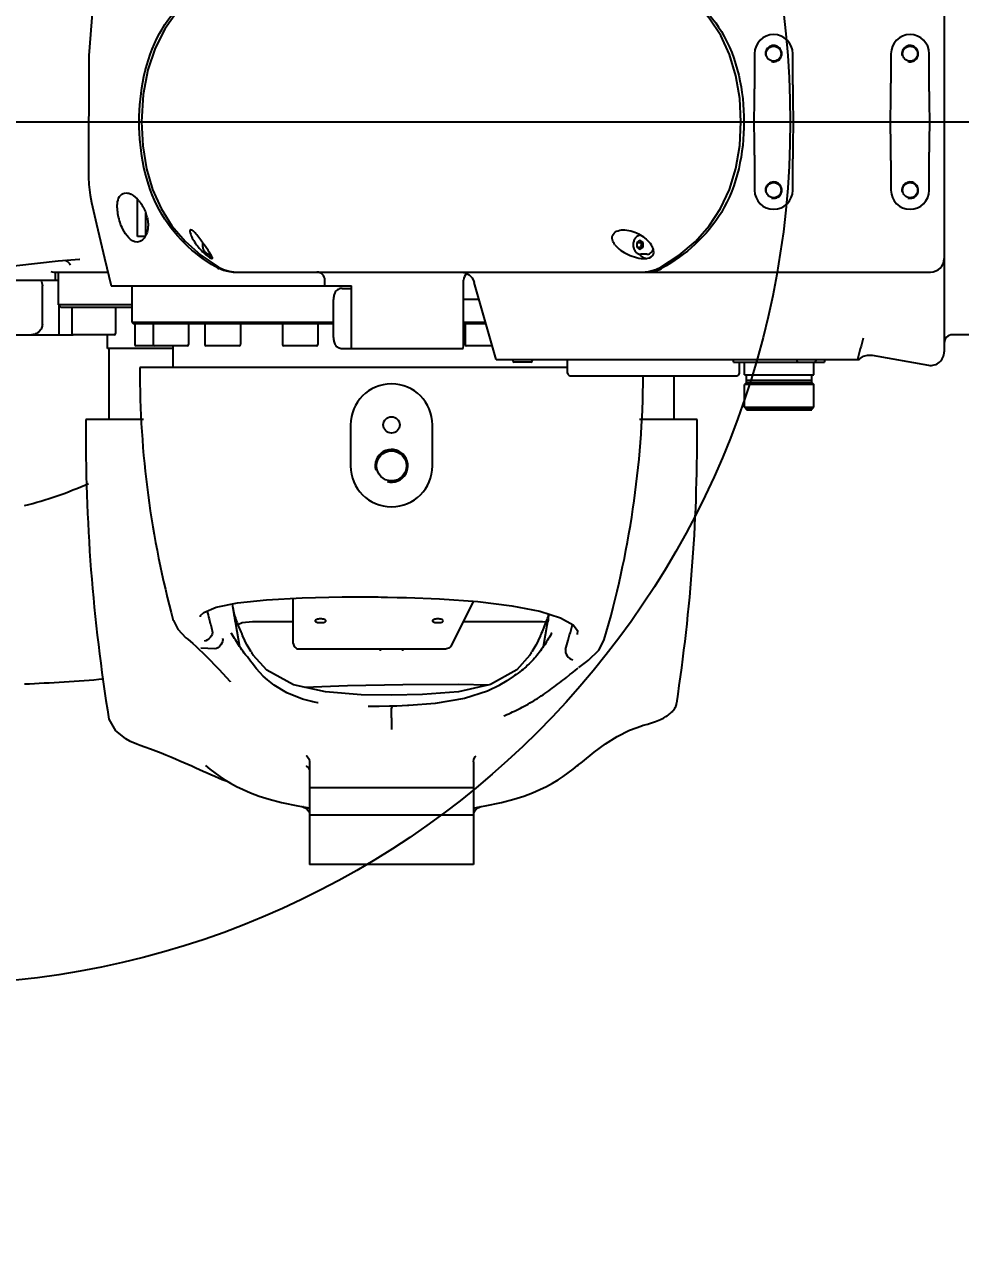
# Model space of a CAD drawing. Header units: millimetres. Extents: x 5828 to 7155, y 123 to 421.
# Drawn here: x 6897.69 to 6909.12, y 189.61 to 204.51 of the extents above; entities that cross this region are included whole.
import ezdxf

# ---------------------------------------------------------------- set-up
doc = ezdxf.new("R2010")
doc.units = ezdxf.units.MM
doc.linetypes.add('CENTER', pattern=[0.6, 0.375, -0.075, 0.075, -0.075])
for name, color, linetype in [('中心线', 7, 'Continuous'), ('外形图', 7, 'Continuous'), ('尺寸标注', 7, 'Continuous'), ('运动范围', 7, 'Continuous')]:
    doc.layers.add(name, color=color, linetype=linetype)
doc.styles.add('微软雅黑', font='msyh.ttc', dxfattribs={"height": 2})
doc.dimstyles.new('尺寸标注_1_30比例', dxfattribs={"dimtxt": 2.1, "dimasz": 1.7, "dimexe": 0.5, "dimexo": 0.4, "dimgap": 0.5, "dimtad": 1, "dimdec": 1, "dimlfac": 30, "dimdsep": 46, "dimtxsty": '微软雅黑', "dimcen": 0.09, "dimadec": 0, "dimazin": 0, "dimtp": 0.01, "dimtm": 0.01, "dimtfac": 1, "dimtdec": 1, "dimtofl": 0, "dimtmove": 0, "dimatfit": 3, "dimfxl": 1, "dimtolj": 1, "dimarcsym": 0})

# ---------------------------------------------------------------- blocks, each defined once
blk = doc.blocks.new('*D1105')
at = {"layer": 'Defpoints', "color": 0}
for p in [(6882.138, 236.812), (6827.413, 215.53), (6896.579, 203.334), (6896.579, 203.334), (6955.912, 203.334)]:
    blk.add_point(p, dxfattribs=at)
at = {"layer": '尺寸标注', "color": 0, "lineweight": -2}
blk.add_arc((6896.579, 203.334), 36.459, 2.6718, 167.3282, dxfattribs=at)
at = {"layer": '尺寸标注', "color": 0}
for points in [[(6860.73, 211.388), (6861.285, 211.277), (6860.673, 209.666)], [(6932.716, 205.027), (6933.282, 205.041), (6933.038, 203.334)]]:
    blk.add_solid(points, dxfattribs=at)
at = {"layer": '尺寸标注', "color": 0, "insert": (6904.297, 240.594), "char_height": 2, "attachment_point": 5, "rotation": 348.2969, "style": '微软雅黑'}
blk.add_mtext('\\A1;{\\H1.05x;+\\A1;170%%d}', dxfattribs=at)
blk = doc.blocks.new('*D1106')
at = {"layer": 'Defpoints', "color": 0}
for p in [(6896.587, 203.327), (6896.587, 203.327), (6966.82, 203.327), (6827.421, 191.131), (6882.142, 169.839)]:
    blk.add_point(p, dxfattribs=at)
at = {"layer": '尺寸标注', "color": 0, "lineweight": -2}
blk.add_arc((6896.587, 203.327), 36.471, 192.6709, 357.3291, dxfattribs=at)
at = {"layer": '尺寸标注', "color": 0}
for points in [[(6933.302, 201.621), (6932.735, 201.634), (6933.058, 203.327)], [(6861.282, 195.383), (6860.726, 195.271), (6860.67, 196.994)]]:
    blk.add_solid(points, dxfattribs=at)
at = {"layer": '尺寸标注', "color": 0, "insert": (6905.461, 169.594), "char_height": 2, "attachment_point": 5, "rotation": 14.7379, "style": '微软雅黑'}
blk.add_mtext('\\A1;{\\H1.05x;-\\A1;170%%d}', dxfattribs=at)

msp = doc.modelspace()

# ---------------------------------------------------------------- linework, layer by layer
msp.add_circle((6896.507, 203.322), 10.5366)
at = {"layer": '中心线', "linetype": 'CENTER', "ltscale": 50}
msp.add_line((6896.507, 203.322), (6966.7404, 203.322), dxfattribs=at)
at = {"layer": '外形图', "linetype": 'Continuous'}
for p, q in [((6908.9237, 207.7219), (6908.9237, 200.5156)), ((6906.607, 204.1553), (6906.607, 203.726)), ((6907.0737, 203.7734), (6907.0737, 204.1553)), ((6908.2737, 204.1553), (6908.2737, 203.7943)), ((6908.7404, 203.6925), (6908.7404, 204.1553)), ((6906.607, 202.918), (6906.607, 202.4887)), ((6907.0737, 202.4887), (6907.0737, 202.8706)), ((6908.2737, 202.8497), (6908.2737, 202.4887)), ((6908.7404, 202.4887), (6908.7404, 202.9514)), ((6898.4716, 202.6461), (6898.4716, 202.6461)), ((6899.0737, 201.922), (6899.0737, 202.3749)), ((6899.1737, 201.939), (6899.1737, 202.2078)), ((6899.1638, 201.922), (6899.0737, 201.922)), ((6905.2072, 201.8797), (6905.1689, 201.8509)), ((6905.1689, 201.8509), (6905.1689, 201.7931)), ((6905.1689, 201.8509), (6905.2246, 201.8509)), ((6905.1689, 201.7931), (6905.2072, 201.7642)), ((6905.1689, 201.7931), (6905.2246, 201.7931)), ((6905.2455, 201.8509), (6905.2072, 201.8797)), ((6905.2072, 201.7642), (6905.2455, 201.7931)), ((6905.235, 201.8587), (6905.2246, 201.8509)), ((6905.2246, 201.8509), (6905.2246, 201.7931)), ((6905.2246, 201.7931), (6905.235, 201.7852)), ((6905.2455, 201.7931), (6905.2455, 201.8509)), ((6896.8904, 201.4908), (6898.1015, 201.6254)), ((6898.1015, 201.6254), (6898.3642, 201.6444)), ((6898.3642, 201.6444), (6898.3655, 201.6445)), ((6899.965, 201.7053), (6899.9577, 201.7053)), ((6905.2929, 201.7053), (6905.2179, 201.7053)), ((6898.0488, 201.4887), (6898.7101, 201.4887)), ((6898.0749, 201.488), (6898.0758, 201.4887)), ((6900.2094, 201.4956), (6900.2908, 201.4887)), ((6900.2621, 201.4887), (6900.2908, 201.4887)), ((6900.2908, 201.4887), (6905.2258, 201.4887)), ((6905.2258, 201.4887), (6905.3117, 201.4959)), ((6905.2258, 201.4887), (6908.757, 201.4887)), ((6905.3117, 201.4959), (6905.401, 201.5199)), ((6905.401, 201.5199), (6905.4649, 201.5499)), ((6897.1742, 201.3887), (6898.1078, 201.3887)), ((6897.9096, 200.8553), (6897.9096, 201.322)), ((6898.107, 201.0887), (6898.107, 201.3887)), ((6898.7519, 201.322), (6901.6862, 201.322)), ((6899.007, 200.872), (6899.007, 201.322)), ((6901.3609, 201.322), (6901.3609, 201.3887)), ((6901.6862, 200.5887), (6901.6862, 201.322)), ((6903.0533, 200.5887), (6903.0533, 201.3887)), ((6903.4538, 200.422), (6903.1846, 201.3613)), ((6901.5701, 201.2887), (6901.6862, 201.2887)), ((6898.107, 201.0887), (6898.1404, 201.0553)), ((6899.007, 201.0887), (6898.107, 201.0887)), ((6898.1095, 201.0887), (6898.1095, 200.722)), ((6899.007, 201.0553), (6898.1404, 201.0553)), ((6898.2687, 201.0553), (6898.2687, 200.7387)), ((6898.8021, 201.0553), (6898.8021, 200.7387)), ((6901.4661, 200.6887), (6901.4661, 201.1553)), ((6901.6862, 200.6887), (6901.6862, 201.1553)), ((6903.2436, 201.1553), (6903.0533, 201.1553)), ((6899.007, 200.872), (6899.0237, 200.8553)), ((6901.4661, 200.872), (6899.007, 200.872)), ((6901.4661, 200.8553), (6899.0237, 200.8553)), ((6899.0404, 200.8553), (6899.0404, 200.6053)), ((6899.2624, 200.8553), (6899.2624, 200.6053)), ((6899.6957, 200.8553), (6899.6957, 200.6053)), ((6899.8947, 200.8553), (6899.8947, 200.6053)), ((6900.328, 200.8553), (6900.328, 200.6053)), ((6900.8409, 200.8553), (6900.8409, 200.6053)), ((6901.2742, 200.8553), (6901.2742, 200.6053)), ((6903.3248, 200.872), (6903.0533, 200.872)), ((6903.3296, 200.8553), (6903.0533, 200.8553)), ((6903.0732, 200.8553), (6903.0732, 200.6053)), ((6897.3054, 200.722), (6897.7764, 200.722)), ((6897.7764, 200.722), (6898.2868, 200.722)), ((6898.7854, 200.722), (6898.2854, 200.722)), ((6898.707, 200.5553), (6898.707, 200.722)), ((6899.6791, 200.5887), (6899.057, 200.5887)), ((6899.507, 200.322), (6899.507, 200.5887)), ((6900.3113, 200.5887), (6899.9113, 200.5887)), ((6901.2576, 200.5887), (6900.8576, 200.5887)), ((6903.0476, 200.5553), (6903.0533, 200.5887)), ((6903.406, 200.5887), (6903.0899, 200.5887)), ((6909.257, 200.722), (6909.0237, 200.722)), ((6899.507, 200.5553), (6898.707, 200.5553)), ((6898.7237, 199.6887), (6898.7237, 200.5553)), ((6901.5701, 200.5553), (6901.6869, 200.5553)), ((6901.6869, 200.5553), (6903.0474, 200.5553)), ((6907.8855, 200.422), (6907.8977, 200.4341)), ((6908.0418, 200.4737), (6908.7313, 200.3509)), ((6904.3237, 200.322), (6899.0993, 200.322)), ((6903.4538, 200.422), (6907.8847, 200.422)), ((6903.657, 200.422), (6903.657, 200.4053)), ((6903.8737, 200.3887), (6903.6737, 200.3887)), ((6903.8904, 200.422), (6903.8904, 200.4053)), ((6904.3237, 200.2553), (6904.3237, 200.422)), ((6906.352, 200.3887), (6906.352, 200.422)), ((6906.352, 200.3887), (6907.462, 200.3887)), ((6906.4237, 200.2553), (6906.4237, 200.3887)), ((6906.4837, 200.232), (6906.4837, 200.3887)), ((6907.1237, 200.422), (6907.1237, 200.4053)), ((6907.3304, 200.232), (6907.3304, 200.3887)), ((6907.357, 200.422), (6907.357, 200.4053)), ((6907.462, 200.422), (6907.462, 200.3887)), ((6904.357, 200.222), (6906.3904, 200.222)), ((6905.6237, 199.6887), (6905.6237, 200.222)), ((6906.4837, 200.232), (6907.3304, 200.232)), ((6906.5087, 200.1387), (6906.4837, 200.1137)), ((6906.5087, 200.1387), (6906.5087, 200.232)), ((6906.5087, 200.1387), (6907.3054, 200.1387)), ((6906.5135, 200.1677), (6907.3006, 200.1677)), ((6907.3054, 200.1387), (6907.3054, 200.232)), ((6907.3054, 200.1387), (6907.3304, 200.1137)), ((6906.4837, 199.8387), (6906.4837, 200.1137)), ((6907.3304, 200.1137), (6906.4837, 200.1137)), ((6907.3304, 199.8387), (6907.3304, 200.1137)), ((6906.5004, 199.822), (6906.4837, 199.8387)), ((6906.4837, 199.8387), (6907.3304, 199.8387)), ((6907.3137, 199.822), (6907.3304, 199.8387)), ((6899.1468, 199.6887), (6898.4406, 199.6887)), ((6905.9068, 199.6887), (6905.2007, 199.6887)), ((6906.5004, 199.822), (6907.3137, 199.822)), ((6906.5087, 199.8053), (6906.5087, 199.822)), ((6906.5087, 199.8053), (6907.3054, 199.8053)), ((6907.3054, 199.8053), (6907.3054, 199.822)), ((6901.6737, 199.622), (6901.6737, 199.122)), ((6902.6737, 199.122), (6902.6737, 199.622)), ((6900.9737, 196.9506), (6900.9737, 197.5051)), ((6902.1019, 197.5178), (6902.1236, 197.5174)), ((6902.1236, 197.5174), (6902.2417, 197.515)), ((6903.1741, 197.4673), (6902.9, 196.9207)), ((6900.2359, 197.4058), (6900.2326, 197.4358)), ((6900.3208, 196.9111), (6900.2359, 197.4058)), ((6904.0955, 197.3127), (6904.0267, 196.9114)), ((6899.5093, 197.2351), (6899.5094, 197.2345)), ((6900.2958, 197.1856), (6900.3495, 197.2074)), ((6900.3495, 197.2074), (6900.4748, 197.222)), ((6900.4748, 197.222), (6900.9737, 197.222)), ((6903.0511, 197.222), (6904.0195, 197.222)), ((6904.0195, 197.222), (6904.0641, 197.2177)), ((6899.6638, 197.0231), (6899.6634, 197.0235)), ((6904.7711, 196.9988), (6904.7716, 197.0003)), ((6899.7483, 196.9518), (6899.785, 196.9182)), ((6899.785, 196.9182), (6899.9101, 196.7969)), ((6899.9307, 196.8924), (6899.8468, 196.8968)), ((6900.016, 196.8879), (6899.9307, 196.8924)), ((6901.0404, 196.8839), (6901.0404, 196.8879)), ((6902.8404, 196.8839), (6901.0404, 196.8839)), ((6902.0404, 196.8639), (6902.0404, 196.8839)), ((6902.307, 196.8839), (6902.307, 196.8639)), ((6902.8404, 196.8839), (6902.8404, 196.8879)), ((6900.4726, 196.8303), (6900.4664, 196.8398)), ((6900.4724, 196.711), (6900.4719, 196.7117)), ((6900.524, 196.6446), (6900.4725, 196.711)), ((6900.6509, 196.6264), (6900.4853, 196.8118)), ((6903.8622, 196.8118), (6903.7031, 196.6319)), ((6903.8686, 196.821), (6903.8623, 196.8117)), ((6903.8748, 196.8303), (6903.8686, 196.821)), ((6903.881, 196.8398), (6903.8748, 196.8303)), ((6904.493, 196.6827), (6904.5574, 196.7318)), ((6904.5574, 196.7318), (6904.5809, 196.7499)), ((6904.5802, 196.7494), (6904.5809, 196.7499)), ((6900.975, 196.4487), (6900.6509, 196.6264)), ((6903.7031, 196.6319), (6903.3808, 196.4517)), ((6904.31, 196.5389), (6904.3528, 196.5731)), ((6904.3528, 196.5731), (6904.3743, 196.5903)), ((6904.4398, 196.6412), (6904.4541, 196.6519)), ((6904.4619, 196.658), (6904.493, 196.6827)), ((6900.202, 196.4882), (6900.2046, 196.4853)), ((6900.6587, 196.5066), (6900.6586, 196.5067)), ((6900.7414, 196.4415), (6900.6586, 196.5067)), ((6901.1138, 196.4173), (6901.6344, 196.4386)), ((6901.6344, 196.4386), (6902.3135, 196.4523)), ((6903.4949, 196.4446), (6903.3465, 196.3707)), ((6903.4945, 196.4444), (6903.4949, 196.4446)), ((6903.6614, 196.5506), (6903.6608, 196.5502)), ((6904.2459, 196.488), (6904.2673, 196.5049)), ((6901.2014, 196.2425), (6901.2013, 196.2425)), ((6901.2762, 196.2285), (6901.2753, 196.2286)), ((6902.1487, 196.1858), (6902.0216, 196.1828)), ((6902.171, 196.1864), (6902.1487, 196.1858)), ((6902.1912, 196.187), (6902.1711, 196.1865)), ((6902.2391, 196.1888), (6902.1912, 196.187)), ((6905.6554, 196.2183), (6905.6555, 196.2188)), ((6905.6555, 196.2188), (6905.6556, 196.2197)), ((6905.6556, 196.2197), (6905.6563, 196.2238)), ((6905.6564, 196.2241), (6905.6563, 196.2238)), ((6898.7219, 196.0294), (6898.8018, 195.884)), ((6898.722, 196.0286), (6898.7219, 196.0294)), ((6902.1737, 196.046), (6902.1737, 195.9035)), ((6903.5435, 196.0683), (6903.5584, 196.0745)), ((6905.3041, 195.9692), (6905.3119, 195.9714)), ((6898.8018, 195.884), (6898.9221, 195.7924)), ((6898.9232, 195.7918), (6898.9221, 195.7924)), ((6899.0634, 195.7252), (6899.1058, 195.7091)), ((6899.1058, 195.7091), (6899.1052, 195.7093)), ((6904.447, 195.4615), (6904.5042, 195.5083)), ((6899.7822, 195.4354), (6899.8721, 195.3947)), ((6899.8721, 195.3947), (6899.9222, 195.372)), ((6899.902, 195.4604), (6899.9021, 195.4604)), ((6901.1501, 195.4448), (6901.1679, 195.415)), ((6901.1737, 195.5069), (6901.1737, 194.2553)), ((6903.1737, 195.5069), (6903.1737, 194.2553)), ((6904.3914, 195.4169), (6904.4454, 195.4604)), ((6904.4454, 195.4604), (6904.4533, 195.467)), ((6900.5561, 195.0897), (6900.6779, 195.051)), ((6903.1737, 195.1887), (6901.1737, 195.1887)), ((6900.6779, 195.051), (6900.8317, 195.0103)), ((6900.8317, 195.0103), (6901.029, 194.9682)), ((6901.029, 194.9682), (6901.1186, 194.9522)), ((6901.0959, 194.9562), (6901.0909, 194.957)), ((6901.0909, 194.957), (6901.1186, 194.9522)), ((6901.0993, 194.9557), (6901.0959, 194.9562)), ((6903.2114, 194.9367), (6903.2565, 194.957)), ((6903.2288, 194.9522), (6903.3185, 194.9682)), ((6903.2288, 194.9522), (6903.2565, 194.957)), ((6903.2565, 194.957), (6903.2528, 194.9564)), ((6903.1737, 194.8553), (6901.1737, 194.8553)), ((6903.1737, 194.2553), (6901.1737, 194.2553))]:
    msp.add_line(p, q, dxfattribs=at)
for points in [[(6898.6056, 205.7853), (6898.4765, 204.1347), (6898.4716, 202.6461)], [(6900.0592, 205.094), (6899.7839, 204.9004), (6899.5696, 204.6887), (6899.4077, 204.4648), (6899.2856, 204.2239), (6899.1971, 203.9579), (6899.1414, 203.657), (6899.1222, 203.322)], [(6906.4408, 203.322), (6906.4265, 203.6062), (6906.3801, 203.8861), (6906.302, 204.1438), (6906.194, 204.3767), (6906.0547, 204.5894), (6905.8858, 204.7798), (6905.6855, 204.9503), (6905.4649, 205.0941)], [(6899.1222, 203.322), (6899.1364, 203.0315), (6899.1816, 202.7507), (6899.2564, 202.4949), (6899.3588, 202.2652), (6899.4907, 202.0549), (6899.6519, 201.8654), (6899.844, 201.6953), (6900.0592, 201.5499)], [(6905.4649, 201.5499), (6905.6849, 201.6933), (6905.8847, 201.8631), (6906.0539, 202.0536), (6906.1932, 202.2659), (6906.3012, 202.4982), (6906.3793, 202.7542), (6906.4261, 203.0338), (6906.4408, 203.322)], [(6898.4714, 202.646), (6898.4767, 202.557), (6898.4925, 202.4294), (6898.5101, 202.3376)], [(6898.5101, 202.3376), (6898.5694, 202.0743), (6898.6679, 201.657), (6898.7519, 201.322)], [(6900.0592, 201.5499), (6900.1223, 201.5195), (6900.2094, 201.4956)], [(6903.0226, 201.4887), (6903.0763, 201.4798), (6903.1229, 201.4551), (6903.1583, 201.4187), (6903.1806, 201.3749), (6903.1845, 201.3613)], [(6907.8977, 200.4341), (6907.9391, 200.4615), (6907.9856, 200.4753), (6908.0315, 200.4754), (6908.0418, 200.4737)], [(6899.8431, 197.2778), (6899.8415, 197.2949), (6899.8814, 197.3328), (6900.0313, 197.3943), (6900.2913, 197.4479), (6900.6472, 197.4869), (6901.0811, 197.511), (6901.5704, 197.5216), (6901.979, 197.5208)], [(6901.979, 197.5208), (6902.0118, 197.5203), (6902.0473, 197.5193), (6902.0822, 197.5183), (6902.1019, 197.5178)], [(6902.2417, 197.515), (6902.2603, 197.5147), (6902.2971, 197.5143), (6902.3349, 197.5137), (6902.3579, 197.5131)], [(6902.3579, 197.5131), (6902.7599, 197.4967), (6903.2286, 197.4634), (6903.6428, 197.4142), (6903.9843, 197.3483), (6904.2376, 197.2672), (6904.3903, 197.1798), (6904.4437, 197.1092), (6904.442, 197.0611)], [(6899.5094, 197.2345), (6899.5627, 197.1288), (6899.6638, 197.0231)], [(6899.6634, 197.0235), (6899.6869, 197.0039), (6899.7483, 196.9518)], [(6900.2915, 196.955), (6900.2788, 196.9751), (6900.2665, 196.9951), (6900.2544, 197.0151), (6900.2427, 197.035), (6900.2313, 197.0549), (6900.2202, 197.0748), (6900.2161, 197.0823)], [(6904.1315, 197.0824), (6904.1242, 197.0692), (6904.1136, 197.0504), (6904.1027, 197.0316), (6904.0916, 197.0128), (6904.0802, 196.994)], [(6904.5802, 196.7494), (6904.7043, 196.8723), (6904.7712, 196.999)], [(6900.3319, 196.895), (6900.3181, 196.915), (6900.3046, 196.935), (6900.2915, 196.955)], [(6900.4134, 196.7893), (6900.4076, 196.7962), (6900.3916, 196.8158), (6900.376, 196.8354), (6900.3608, 196.8552), (6900.3462, 196.8751), (6900.3319, 196.895)], [(6904.0189, 196.9), (6904.0057, 196.8814), (6903.9921, 196.8628), (6903.9782, 196.8443), (6903.964, 196.826), (6903.9495, 196.8078), (6903.9346, 196.7898), (6903.9193, 196.772), (6903.9036, 196.7543), (6903.8875, 196.7369), (6903.8709, 196.7197), (6903.8538, 196.7027), (6903.8362, 196.6859), (6903.8181, 196.6692), (6903.7993, 196.6528), (6903.7801, 196.6367), (6903.7602, 196.6207), (6903.7399, 196.6051), (6903.719, 196.5897), (6903.6975, 196.5746), (6903.6754, 196.5597), (6903.6614, 196.5506)], [(6904.0566, 196.9563), (6904.0443, 196.9375), (6904.0318, 196.9188), (6904.0189, 196.9)], [(6904.0802, 196.994), (6904.0686, 196.9752), (6904.0566, 196.9563)], [(6899.9101, 196.7969), (6900.0637, 196.6371), (6900.202, 196.4882)], [(6900.4719, 196.7117), (6900.4531, 196.7379), (6900.4134, 196.7893)], [(6900.4852, 196.8117), (6900.4788, 196.821), (6900.4726, 196.8303)], [(6900.6587, 196.5066), (6900.6079, 196.5535), (6900.524, 196.6446)], [(6904.3743, 196.5903), (6904.3959, 196.6073), (6904.4177, 196.6243), (6904.4398, 196.6412)], [(6901.2013, 196.2425), (6901.0861, 196.2735), (6900.8937, 196.35), (6900.7414, 196.4415)], [(6902.1738, 196.3232), (6901.8027, 196.3274), (6901.366, 196.3603), (6900.975, 196.4487)], [(6903.3808, 196.4517), (6902.9903, 196.3615), (6902.5537, 196.3277), (6902.1737, 196.3232)], [(6902.3135, 196.4523), (6902.9904, 196.4539), (6903.3638, 196.4478)], [(6903.6608, 196.5502), (6903.5804, 196.4979), (6903.4945, 196.4444)], [(6903.5584, 196.0745), (6903.5821, 196.0845), (6903.6057, 196.0948), (6903.6294, 196.1054), (6903.6531, 196.1163), (6903.6767, 196.1275), (6903.7003, 196.1389), (6903.7239, 196.1506), (6903.7473, 196.1625), (6903.7707, 196.1747), (6903.7941, 196.1871), (6903.8175, 196.1998), (6903.8408, 196.2128), (6903.8641, 196.2261), (6903.8873, 196.2396), (6903.9105, 196.2535), (6903.9337, 196.2677), (6903.9568, 196.2821), (6903.9798, 196.2968), (6904.0027, 196.3117), (6904.0256, 196.3269), (6904.0482, 196.3423), (6904.0708, 196.3578), (6904.0931, 196.3735), (6904.1154, 196.3894), (6904.1374, 196.4055), (6904.1593, 196.4217), (6904.1811, 196.438), (6904.2028, 196.4545), (6904.2244, 196.4712), (6904.2459, 196.488)], [(6904.2673, 196.5049), (6904.2887, 196.5219), (6904.31, 196.5389)], [(6903.3465, 196.3707), (6903.0661, 196.2797), (6902.7064, 196.2189), (6902.3851, 196.1949)], [(6901.2753, 196.2286), (6901.2133, 196.2399), (6901.2014, 196.2425)], [(6902.0216, 196.1828), (6901.9785, 196.1823), (6901.8887, 196.1828)], [(6902.3849, 196.1949), (6902.3699, 196.1942), (6902.2391, 196.1888)], [(6905.5258, 196.0603), (6905.5403, 196.0696), (6905.5539, 196.079), (6905.5666, 196.0885), (6905.5785, 196.0981), (6905.5896, 196.108), (6905.5999, 196.1181), (6905.6094, 196.1284), (6905.6181, 196.139), (6905.6261, 196.1498), (6905.6332, 196.1609), (6905.6395, 196.1723), (6905.6448, 196.1838), (6905.6493, 196.1954), (6905.6527, 196.2067), (6905.6554, 196.2183)], [(6905.228, 195.9481), (6905.2486, 195.9541), (6905.3041, 195.9692)], [(6905.3119, 195.9714), (6905.3237, 195.9748), (6905.349, 195.9825), (6905.3731, 195.9906), (6905.396, 195.9988), (6905.4178, 196.0072), (6905.4384, 196.0157)], [(6905.4384, 196.0157), (6905.458, 196.0244), (6905.4765, 196.0333), (6905.4939, 196.0422), (6905.5103, 196.0512), (6905.5258, 196.0603)], [(6904.5042, 195.5083), (6904.6472, 195.6258), (6904.7851, 195.7287), (6904.9279, 195.8179), (6905.0815, 195.8937), (6905.2295, 195.9486)], [(6898.9232, 195.7918), (6898.9749, 195.7643), (6899.0634, 195.7252)], [(6899.1052, 195.7093), (6899.16, 195.6903), (6899.2309, 195.6657), (6899.2967, 195.6414), (6899.3591, 195.6169), (6899.4193, 195.5924), (6899.4776, 195.5681), (6899.5339, 195.5443), (6899.5875, 195.5213), (6899.6384, 195.4993), (6899.6874, 195.4778), (6899.7351, 195.4566), (6899.7822, 195.4354)], [(6901.1416, 195.5775), (6901.1388, 195.579), (6901.1492, 195.5701), (6901.1672, 195.5417), (6901.1737, 195.5069)], [(6903.1737, 195.5069), (6903.1796, 195.54), (6903.1973, 195.5691), (6903.2068, 195.5778)], [(6899.9021, 195.4604), (6899.9561, 195.4168), (6900.0149, 195.3723), (6900.0755, 195.3294), (6900.139, 195.2878), (6900.2067, 195.2471), (6900.2798, 195.2073), (6900.361, 195.1677), (6900.4524, 195.1283), (6900.5561, 195.0897)], [(6899.9222, 195.372), (6899.9687, 195.3512), (6900.0151, 195.3309)], [(6901.1375, 195.4561), (6901.1372, 195.4562), (6901.1501, 195.4448)], [(6904.272, 195.3295), (6904.3327, 195.3724), (6904.3914, 195.4169)], [(6900.0151, 195.3309), (6900.0615, 195.3111), (6900.1077, 195.2922), (6900.1534, 195.2741), (6900.1759, 195.2657)], [(6903.3185, 194.9682), (6903.5158, 195.0104), (6903.6696, 195.051), (6903.7914, 195.0897), (6903.8951, 195.1284), (6903.9865, 195.1677), (6904.0677, 195.2073), (6904.1408, 195.2472)], [(6904.1408, 195.2472), (6904.2085, 195.2878), (6904.272, 195.3295)], [(6901.0909, 194.957), (6901.1361, 194.9366), (6901.1663, 194.8963)], [(6903.1737, 194.8585), (6903.1812, 194.8964), (6903.2114, 194.9367)]]:
    msp.add_lwpolyline(points, dxfattribs=at)
for centre, radius in [((6906.8404, 204.1553), 0.0917), ((6908.507, 204.1553), 0.0917), ((6906.8404, 202.4887), 0.0917), ((6908.507, 202.4887), 0.0917), ((6902.1737, 199.622), 0.1), ((6902.1737, 199.122), 0.1833)]:
    msp.add_circle(centre, radius, dxfattribs=at)
for centre, radius, start, end in [((6906.8404, 204.1553), 0.2333, 0, 180), ((6908.507, 204.1553), 0.2333, 0, 180), ((6906.8404, 204.1553), 0.1, 255, 195), ((6908.507, 204.1553), 0.1, 255, 195), ((6906.8404, 202.4887), 0.1, 255, 195), ((6908.507, 202.4887), 0.1, 255, 195), ((6898.7577, 202.0772), 0.4345, 43.33383, 44.64398), ((6898.7327, 202.0537), 0.4688, 41.32414, 43.32499), ((6906.8404, 202.4887), 0.2333, 180, 0), ((6908.507, 202.4887), 0.2333, 180, 0), ((6898.7315, 202.0521), 0.4699, 13.25659, 19.42895), ((6898.9992, 202.0198), 0.1935, 328.87872, 330.36878), ((6898.9876, 202.0263), 0.2068, 330.39959, 334.64658), ((6905.3236, 201.8472), 0.1524, 140.30862, 143.49141), ((6900.0104, 201.822), 0.146, 169.31945, 180.01713), ((6905.1116, 201.6656), 0.2799, 32.64066, 33.9793), ((6905.1335, 201.6794), 0.254, 29.24225, 32.67331), ((6900.0628, 201.7963), 0.1516, 216.46612, 220.32807), ((6899.3694, 201.3438), 0.6967, 31.44299, 31.56722), ((6900.0382, 201.7686), 0.1144, 238.96767, 241.63393), ((6905.323, 201.7963), 0.1516, 216.46612, 220.32807), ((6905.2929, 201.7541), 0.0988, 259.1027, 269.22336), ((6905.2546, 201.8148), 0.1265, 331.88008, 336.866), ((6908.757, 201.6553), 0.1667, 270, 0), ((6900.2379, 201.9065), 0.4136, 239.33961, 243.36655), ((6900.2433, 201.9171), 0.4255, 243.35915, 245.4598), ((6900.262, 201.9845), 0.4958, 265.02223, 270.00462), ((6901.2609, 201.3887), 0.1, 0, 90), ((6903.1533, 201.3887), 0.1, 125.12179, 180), ((6904.2641, 203.7121), 2.4915, 298.22206, 299.05254), ((6898.2854, 200.7387), 0.0167, 180, 270), ((6898.7854, 200.7387), 0.0167, 270, 0), ((6899.057, 200.6053), 0.0167, 180, 270), ((6899.2791, 200.6053), 0.0167, 180, 270), ((6899.6791, 200.6053), 0.0167, 270, 0), ((6899.9113, 200.6053), 0.0167, 180, 270), ((6900.3113, 200.6053), 0.0167, 270, 0), ((6900.8576, 200.6053), 0.0167, 180, 270), ((6901.2576, 200.6053), 0.0167, 270, 0), ((6903.0899, 200.6053), 0.0167, 180, 270), ((6923.6567, 196.4249), 16.2893, 164.84923, 165.79558), ((6909.0237, 200.622), 0.1, 90, 180), ((6908.757, 200.5156), 0.1667, 261.1084, 0), ((6910.7659, 200.3009), 11.6667, 179.89636, 195.23505), ((6903.6737, 200.4053), 0.0167, 180, 270), ((6903.8737, 200.4053), 0.0167, 270, 0), ((6907.1404, 200.4053), 0.0167, 180, 270), ((6907.3404, 200.4053), 0.0167, 270, 0), ((6904.357, 200.2553), 0.0333, 180, 269.99684), ((6893.5815, 200.3009), 11.6667, 343.56674, 359.61067), ((6906.3904, 200.2553), 0.0333, 270.00321, 0), ((6902.1737, 199.622), 0.5, 0, 180), ((6920.1066, 199.5135), 21.6667, 179.53679, 189.25566), ((6884.2408, 199.5135), 21.6667, 351.26779, 0.46321), ((6902.1737, 199.122), 0.2, 255, 195), ((6902.1737, 199.122), 0.5, 180, 0), ((6896.507, 203.322), 4.8333, 284.20275, 294.01873), ((6915.9332, 199.5714), 15.8468, 187.90672, 188.53306), ((6900.9008, 197.4759), 0.669, 193.78725, 196.70402), ((6903.4537, 197.4739), 0.6616, 339.61787, 345.89814), ((6888.4286, 199.5692), 15.8323, 351.46681, 351.80182), ((6911.6542, 200.2261), 12.0791, 194.24698, 194.97138), ((6900.8885, 197.4722), 0.6561, 196.70287, 200.39753), ((6903.2333, 198.3475), 3.159, 200.4551, 200.81231), ((6902.9855, 198.2501), 2.8927, 200.75363, 203.888), ((6901.4797, 198.1998), 2.7647, 336.09567, 337.95688), ((6901.1664, 198.3274), 3.103, 337.94345, 339.55427), ((6893.1274, 200.1127), 11.6304, 345.08667, 345.415), ((6902.5983, 198.0812), 2.4704, 203.94279, 204.74934), ((6901.7474, 198.082), 2.4722, 335.25428, 336.07733), ((6893.4349, 200.0303), 11.3121, 344.43467, 345.08892), ((6901.51, 197.5108), 1.2407, 212.05346, 212.73987), ((6902.8373, 197.5109), 1.2408, 327.26022, 327.95024), ((6892.3285, 200.3418), 12.4615, 343.86232, 344.4204), ((6896.507, 223.0992), 26.6667, 272.54384, 274.63446), ((6901.9278, 199.7367), 4.8525, 260.40097, 261.05014), ((6902.3745, 200.0207), 5.14, 278.98161, 279.16575), ((6902.4564, 199.5171), 4.6298, 279.15761, 279.60332)]:
    msp.add_arc(centre, radius, start, end, dxfattribs=at)
for points, knots in [([(6899.093, 203.322), (6899.093, 203.691), (6899.1953, 204.2528), (6899.625, 204.8143), (6899.8908, 205.0124), (6900.027, 205.0932)], [0, 0, 0, 0, 0.5295606, 0.7727694, 1, 1, 1, 1]), ([(6905.474, 205.1099), (6905.7651, 204.9482), (6906.3305, 204.447), (6906.4778, 203.7014), (6906.4778, 203.322)], [0, 0, 0, 0, 0.4673926, 1, 1, 1, 1]), ([(6900.027, 201.5507), (6899.8908, 201.6315), (6899.625, 201.8297), (6899.1953, 202.3912), (6899.093, 202.953), (6899.093, 203.322)], [0, 0, 0, 0, 0.227246, 0.4704645, 1, 1, 1, 1]), ([(6906.4778, 203.322), (6906.4778, 202.9426), (6906.3305, 202.1969), (6905.765, 201.6958), (6905.474, 201.5341)], [0, 0, 0, 0, 0.5326094, 1, 1, 1, 1]), ([(6898.8292, 202.3453), (6898.834, 202.3754), (6898.8524, 202.4312), (6898.9079, 202.4553), (6898.9311, 202.4553)], [0, 0, 0, 0, 0.5674282, 1, 1, 1, 1]), ([(6898.9311, 202.4553), (6898.9421, 202.4553), (6898.9944, 202.4465), (6899.038, 202.4118), (6899.0669, 202.3825)], [0, 0, 0, 0, 0.2112695, 1, 1, 1, 1]), ([(6899.0848, 202.3633), (6899.0939, 202.3529), (6899.1312, 202.306), (6899.1594, 202.2519), (6899.1747, 202.2084)], [0, 0, 0, 0, 0.2309155, 1, 1, 1, 1]), ([(6899.0659, 201.8553), (6898.9882, 201.8553), (6898.8866, 201.9983), (6898.8329, 202.1722), (6898.8205, 202.2906), (6898.8292, 202.3453)], [0, 0, 0, 0, 0.404758, 0.711304, 1, 1, 1, 1]), ([(6899.1889, 202.1599), (6899.1937, 202.1396), (6899.2058, 202.0659), (6899.1977, 201.9866), (6899.1745, 201.9377)], [0, 0, 0, 0, 0.2782117, 1, 1, 1, 1]), ([(6899.7234, 202.0056), (6899.7043, 202.0067), (6899.7228, 201.9342), (6899.749, 201.8888), (6899.777, 201.8439), (6899.7933, 201.822)], [0, 0, 0, 0, 0.2834334, 0.5969553, 1, 1, 1, 1]), ([(6899.8865, 201.822), (6899.8728, 201.8414), (6899.8433, 201.8824), (6899.799, 201.9406), (6899.7607, 201.9828), (6899.7337, 202.0051), (6899.7234, 202.0056)], [0, 0, 0, 0, 0.2884503, 0.6121872, 0.8759184, 1, 1, 1, 1]), ([(6904.9029, 201.822), (6904.8891, 201.8401), (6904.8649, 201.8796), (6904.875, 201.9873), (6904.9729, 202.0062), (6905.0242, 202.0034)], [0, 0, 0, 0, 0.2368238, 0.4666881, 1, 1, 1, 1]), ([(6905.0242, 202.0034), (6905.0898, 201.9998), (6905.2123, 201.9553), (6905.3104, 201.8714), (6905.3437, 201.822)], [0, 0, 0, 0, 0.5246189, 1, 1, 1, 1]), ([(6905.2157, 201.9386), (6905.2033, 201.9383), (6905.1777, 201.9308), (6905.1478, 201.9035), (6905.1289, 201.8655), (6905.1246, 201.8366), (6905.1246, 201.822)], [0, 0, 0, 0, 0.2294187, 0.4709062, 0.7294325, 1, 1, 1, 1]), ([(6899.1519, 201.9011), (6899.1461, 201.8938), (6899.1235, 201.8696), (6899.0897, 201.8553), (6899.0659, 201.8553)], [0, 0, 0, 0, 0.281782, 1, 1, 1, 1]), ([(6899.7933, 201.822), (6899.8075, 201.8028), (6899.8394, 201.7641), (6899.8918, 201.71), (6899.9387, 201.674), (6899.97, 201.6518), (6899.981, 201.6524)], [0, 0, 0, 0, 0.2802653, 0.589741, 0.8714401, 1, 1, 1, 1]), ([(6899.8644, 201.822), (6899.8644, 201.8071), (6899.8688, 201.7779), (6899.8883, 201.7395), (6899.919, 201.7122), (6899.9451, 201.7053), (6899.9577, 201.7053)], [0, 0, 0, 0, 0.2708814, 0.5293985, 0.7706219, 1, 1, 1, 1]), ([(6899.9631, 201.7085), (6899.9582, 201.7164), (6899.9336, 201.7548), (6899.9075, 201.7923), (6899.8865, 201.822)], [0, 0, 0, 0, 0.2021115, 1, 1, 1, 1]), ([(6904.9029, 201.822), (6904.943, 201.7694), (6905.0642, 201.6914), (6905.2026, 201.6503), (6905.2754, 201.6542)], [0, 0, 0, 0, 0.4754339, 1, 1, 1, 1]), ([(6905.1246, 201.822), (6905.1246, 201.8071), (6905.129, 201.7779), (6905.1484, 201.7395), (6905.1792, 201.7122), (6905.2053, 201.7053), (6905.2179, 201.7053)], [0, 0, 0, 0, 0.2708814, 0.5293985, 0.7706219, 1, 1, 1, 1]), ([(6905.2246, 201.822), (6905.2246, 201.8253), (6905.2255, 201.838), (6905.2304, 201.8505), (6905.2362, 201.8579)], [0, 0, 0, 0, 0.2616778, 1, 1, 1, 1]), ([(6905.2362, 201.7861), (6905.2343, 201.7885), (6905.2274, 201.7992), (6905.2246, 201.8123), (6905.2246, 201.822)], [0, 0, 0, 0, 0.2384824, 1, 1, 1, 1]), ([(6899.981, 201.6524), (6899.9835, 201.6525), (6899.989, 201.6592), (6899.9827, 201.6718), (6899.9756, 201.6881), (6899.968, 201.7004), (6899.9638, 201.7073)], [0, 0, 0, 0, 0.1197243, 0.3161857, 0.6146276, 1, 1, 1, 1]), ([(6905.2074, 201.6982), (6905.2119, 201.6928), (6905.2304, 201.6739), (6905.2552, 201.6608), (6905.2742, 201.6571)], [0, 0, 0, 0, 0.2655519, 1, 1, 1, 1]), ([(6905.2754, 201.6542), (6905.3072, 201.6559), (6905.3762, 201.6721), (6905.3787, 201.7413), (6905.3716, 201.7653)], [0, 0, 0, 0, 0.5593243, 1, 1, 1, 1]), ([(6905.2929, 201.7053), (6905.3, 201.7053), (6905.3148, 201.7077), (6905.3427, 201.7217), (6905.3585, 201.7409), (6905.3661, 201.7552)], [0, 0, 0, 0, 0.2327743, 0.4743088, 1, 1, 1, 1]), ([(6898.0716, 201.3887), (6898.0716, 201.399), (6898.0721, 201.4308), (6898.0702, 201.4629), (6898.0738, 201.4841)], [0, 0, 0, 0, 0.3262368, 1, 1, 1, 1]), ([(6898.0738, 201.4841), (6898.0739, 201.4849), (6898.0742, 201.4862), (6898.0746, 201.4875), (6898.0749, 201.488)], [0, 0, 0, 0, 0.5985884, 1, 1, 1, 1]), ([(6898.1078, 201.3887), (6898.1078, 201.4144), (6898.1079, 201.4478), (6898.1084, 201.4812), (6898.1085, 201.4888)], [0, 0, 0, 0, 0.7715109, 1, 1, 1, 1]), ([(6901.5701, 201.2887), (6901.554, 201.2887), (6901.5211, 201.2806), (6901.4899, 201.2525), (6901.4751, 201.2241), (6901.469, 201.2016), (6901.4666, 201.1787), (6901.4661, 201.1633), (6901.4661, 201.1553)], [0, 0, 0, 0, 0.2551958, 0.5098458, 0.6365553, 0.7572598, 0.8739518, 1, 1, 1, 1]), ([(6897.9096, 200.8553), (6897.9096, 200.838), (6897.9027, 200.8029), (6897.8731, 200.7586), (6897.8288, 200.7289), (6897.7937, 200.722), (6897.7764, 200.722)], [0, 0, 0, 0, 0.250069, 0.5000995, 0.7500717, 1, 1, 1, 1]), ([(6901.4661, 200.6887), (6901.4661, 200.6807), (6901.4666, 200.6653), (6901.469, 200.6423), (6901.4751, 200.6199), (6901.4899, 200.5915), (6901.5211, 200.5634), (6901.554, 200.5553), (6901.5701, 200.5553)], [0, 0, 0, 0, 0.1260785, 0.2427877, 0.3635102, 0.4902188, 0.7448121, 1, 1, 1, 1]), ([(6901.3737, 197.23), (6901.3737, 197.2333), (6901.3675, 197.2412), (6901.3446, 197.2503), (6901.307, 197.2546), (6901.2695, 197.2503), (6901.2466, 197.2412), (6901.2404, 197.2333), (6901.2404, 197.23)], [0, 0, 0, 0, 0.0682668, 0.1780446, 0.5, 0.8219554, 0.9317332, 1, 1, 1, 1]), ([(6901.2404, 197.23), (6901.2404, 197.2266), (6901.2466, 197.2187), (6901.2695, 197.2096), (6901.307, 197.2053), (6901.3446, 197.2096), (6901.3675, 197.2187), (6901.3737, 197.2266), (6901.3737, 197.23)], [0, 0, 0, 0, 0.0682668, 0.1780446, 0.5, 0.8219554, 0.9317332, 1, 1, 1, 1]), ([(6902.807, 197.23), (6902.807, 197.2333), (6902.8008, 197.2412), (6902.7779, 197.2503), (6902.7404, 197.2546), (6902.7028, 197.2503), (6902.68, 197.2412), (6902.6737, 197.2333), (6902.6737, 197.23)], [0, 0, 0, 0, 0.0682668, 0.1780446, 0.5, 0.8219554, 0.9317332, 1, 1, 1, 1]), ([(6902.6737, 197.23), (6902.6737, 197.2266), (6902.68, 197.2187), (6902.7028, 197.2096), (6902.7404, 197.2053), (6902.7779, 197.2096), (6902.8008, 197.2187), (6902.807, 197.2266), (6902.807, 197.23)], [0, 0, 0, 0, 0.0682668, 0.1780446, 0.5, 0.8219554, 0.9317332, 1, 1, 1, 1]), ([(6900.9737, 196.9506), (6900.9737, 196.9345), (6900.989, 196.9004), (6901.0235, 196.8879), (6901.0404, 196.8879)], [0, 0, 0, 0, 0.4890129, 1, 1, 1, 1]), ([(6902.9, 196.9207), (6902.8948, 196.9103), (6902.877, 196.8922), (6902.8524, 196.8872), (6902.8404, 196.8879)], [0, 0, 0, 0, 0.4903955, 1, 1, 1, 1]), ([(6902.1756, 196.0461), (6902.1754, 196.0828), (6902.1666, 196.1275), (6902.1779, 196.1716), (6902.1816, 196.1784)], [0, 0, 0, 0, 0.8254607, 1, 1, 1, 1]), ([(6902.1816, 196.1784), (6902.1829, 196.1806), (6902.1853, 196.1843), (6902.1893, 196.1867), (6902.1911, 196.1869)], [0, 0, 0, 0, 0.5869649, 1, 1, 1, 1])]:
    msp.add_open_spline(points, degree=3, knots=knots, dxfattribs=at)
for points in [[(6906.6042, 203.322), (6906.6042, 203.4567), (6906.607, 203.5913), (6906.607, 203.726)], [(6907.0737, 203.7734), (6907.0737, 203.6229), (6907.0783, 203.4724), (6907.0783, 203.322)], [(6908.2681, 203.322), (6908.2681, 203.4794), (6908.2737, 203.6369), (6908.2737, 203.7943)], [(6908.7404, 203.6925), (6908.7404, 203.569), (6908.7424, 203.4455), (6908.7424, 203.322)], [(6906.607, 202.918), (6906.607, 203.0527), (6906.6042, 203.1873), (6906.6042, 203.322)], [(6907.0783, 203.322), (6907.0783, 203.1715), (6907.0737, 203.0211), (6907.0737, 202.8706)], [(6908.2737, 202.8497), (6908.2737, 203.0071), (6908.2681, 203.1645), (6908.2681, 203.322)], [(6908.7424, 203.322), (6908.7424, 203.1985), (6908.7404, 203.0749), (6908.7404, 202.9514)], [(6899.1649, 201.9198), (6899.161, 201.9133), (6899.1566, 201.907), (6899.1519, 201.9011)], [(6905.3716, 201.7653), (6905.3677, 201.7786), (6905.3619, 201.7914), (6905.3551, 201.8035)], [(6898.2059, 201.6214), (6898.1999, 201.6251), (6898.1936, 201.6285), (6898.1872, 201.6317)], [(6898.2547, 201.5738), (6898.2445, 201.5941), (6898.2254, 201.6096), (6898.2059, 201.6214)], [(6899.9472, 201.6982), (6899.9563, 201.6875), (6899.9672, 201.6779), (6899.9793, 201.6706)], [(6898.0118, 201.4957), (6898.0235, 201.4911), (6898.0362, 201.4887), (6898.0488, 201.4887)], [(6900.219, 201.4905), (6900.1667, 201.4951), (6900.1143, 201.5083), (6900.0666, 201.5301)], [(6905.4423, 201.5168), (6905.4073, 201.498), (6905.3662, 201.4887), (6905.3264, 201.4887)], [(6897.8918, 201.3887), (6897.9033, 201.3687), (6897.9096, 201.345), (6897.9096, 201.322)], [(6901.6869, 200.5553), (6901.6865, 200.5661), (6901.686, 200.5769), (6901.6865, 200.5877)], [(6899.9227, 197.3499), (6899.9304, 197.3174), (6899.9386, 197.285), (6899.9468, 197.2527)], [(6899.9851, 197.1056), (6899.9987, 197.0548), (6899.9395, 196.9843), (6899.887, 196.9822)], [(6900.11, 197.0187), (6900.1238, 196.9664), (6900.0691, 196.8896), (6900.015, 196.887)], [(6900.4112, 196.9338), (6900.3912, 196.9709), (6900.3725, 197.0088), (6900.3549, 197.047)], [(6903.9926, 197.0472), (6903.9748, 197.0084), (6903.9559, 196.9701), (6903.9356, 196.9325)], [(6900.4584, 196.8523), (6900.4418, 196.879), (6900.4261, 196.9062), (6900.4112, 196.9338)], [(6903.9356, 196.9325), (6903.9209, 196.9054), (6903.9054, 196.8786), (6903.889, 196.8524)], [(6904.2994, 196.8799), (6904.2853, 196.8309), (6904.3361, 196.7618), (6904.3865, 196.7541)]]:
    msp.add_open_spline(points, degree=3, dxfattribs=at)
at = {"layer": '运动范围'}
msp.add_arc((6896.507, 203.322), 70.2333, 190, 30.822489, dxfattribs=at)

# ---------------------------------------------------------------- dimensions: what is measured, and where the dimension line sits
at = {"layer": '尺寸标注'}
for base, line1, line2, text, picture, middle in [((6882.1381, 236.8121), ((6896.5789, 203.3345), (6955.9123, 203.3345)), ((6896.5789, 203.3345), (6827.4126, 215.5304)), '\\A1;{\\H1.05x;+<>}', '*D1105', (6903.9744, 239.036)), ((6882.1416, 169.8387), ((6896.5871, 203.327), (6966.8204, 203.327)), ((6896.5871, 203.327), (6827.4207, 191.1311)), '\\A1;{\\H1.05x;-<>}', '*D1106', (6905.8652, 168.0558))]:
    dim = msp.add_angular_dim_2l(base=base, line1=line1, line2=line2, text=text, dimstyle='尺寸标注_1_30比例', override={"dimtxsty": '微软雅黑'}, dxfattribs=at)
    dim.commit()
    dim.dimension.update_dxf_attribs({"geometry": picture, "text_midpoint": middle, "dimtype": 162})

doc.saveas('drawing.dxf')
